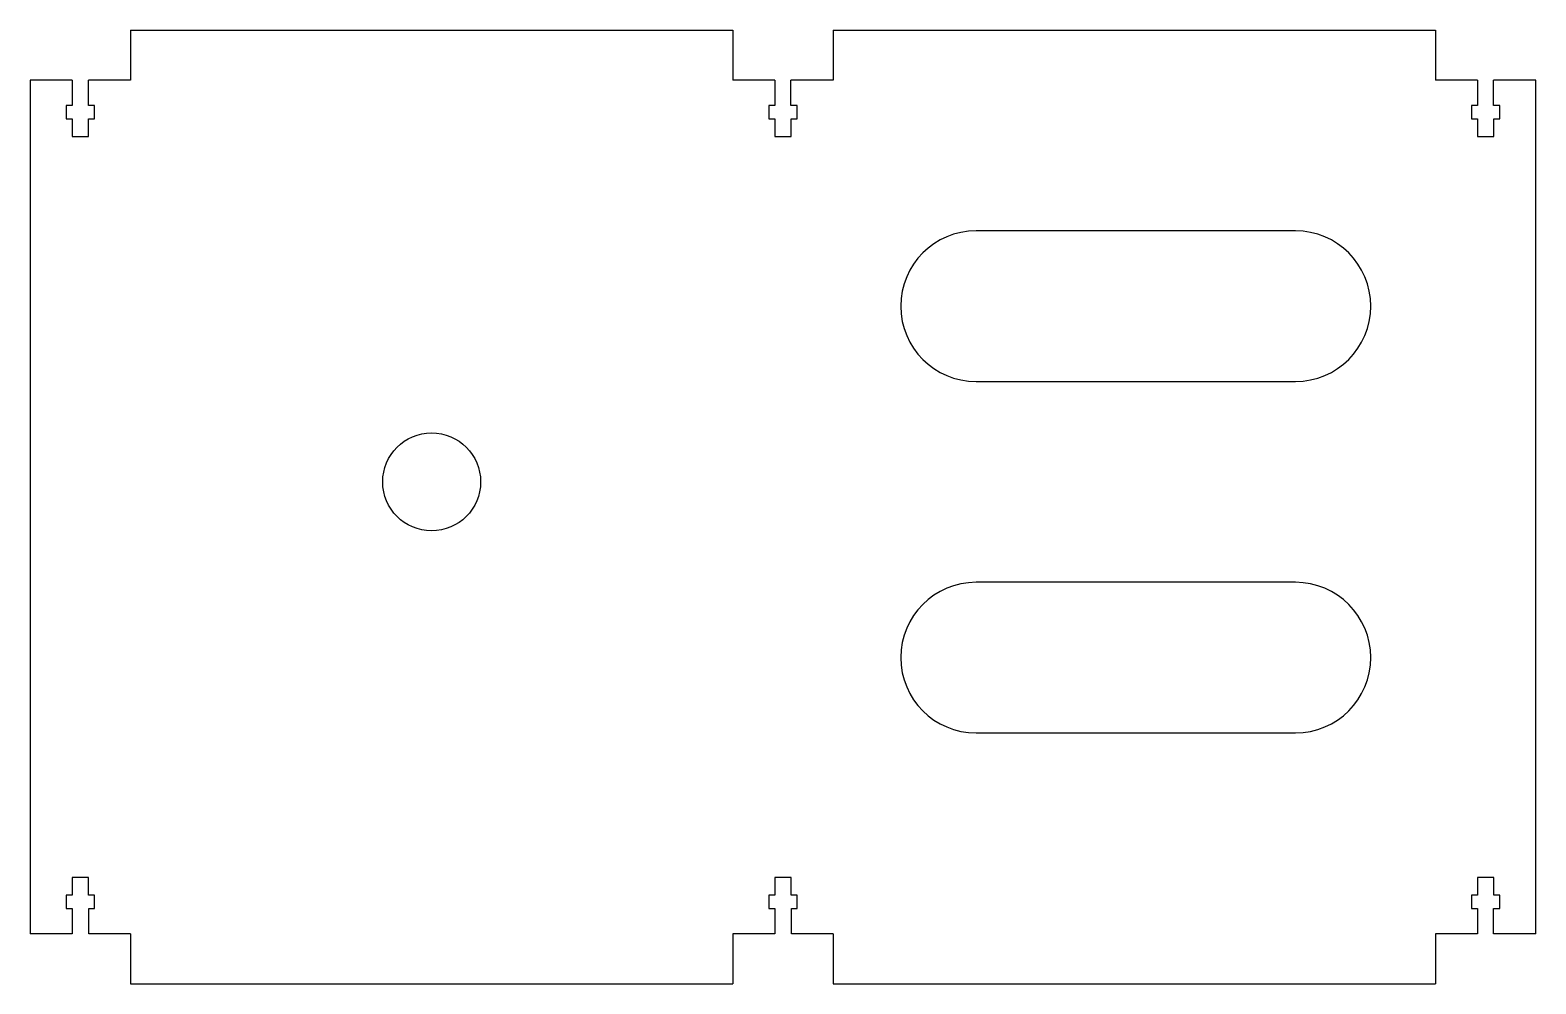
# Model space of a CAD drawing. Header units: millimetres. Extents: x -150 to 150, y -90 to 100.
import ezdxf

# ---------------------------------------------------------------- set-up
doc = ezdxf.new("R2010")
doc.units = ezdxf.units.MM

msp = doc.modelspace()

# ---------------------------------------------------------------- linework, layer by layer
at = {"color": 7, "linetype": 'Continuous', "lineweight": 25}
for p, q in [((-130, 100), (-10, 100)), ((-130, 100), (-130, 90)), ((-10, 100), (-10, 90)), ((10, 100), (130, 100)), ((10, 100), (10, 90)), ((130, 100), (130, 90)), ((-141.6, 90), (-150, 90)), ((-150, 90), (-150, -80)), ((-141.6, 90), (-141.6, 85)), ((-130, 90), (-138.4, 90)), ((-138.4, 85), (-138.4, 90)), ((-1.6, 90), (-10, 90)), ((-1.6, 90), (-1.6, 85)), ((10, 90), (1.57, 90)), ((1.57, 85), (1.57, 90)), ((138.4, 90), (130, 90)), ((138.4, 90), (138.4, 85)), ((150, 90), (141.56, 90)), ((141.56, 85), (141.56, 90)), ((150, -80), (150, 90)), ((-142.8, 85), (-142.8, 82.3)), ((-141.6, 85), (-142.8, 85)), ((-137.2, 85), (-138.4, 85)), ((-137.2, 82.3), (-137.2, 85)), ((-2.8, 85), (-2.8, 82.3)), ((-1.6, 85), (-2.8, 85)), ((2.8, 85), (1.57, 85)), ((2.8, 82.3), (2.8, 85)), ((137.2, 85), (137.2, 82.3)), ((138.4, 85), (137.2, 85)), ((142.8, 85), (141.56, 85)), ((142.8, 82.3), (142.8, 85)), ((-142.8, 82.3), (-141.6, 82.3)), ((-141.6, 82.3), (-141.6, 78.8)), ((-138.4, 82.3), (-137.2, 82.3)), ((-138.4, 78.8), (-138.4, 82.3)), ((-2.8, 82.3), (-1.6, 82.3)), ((-1.6, 82.3), (-1.6, 78.8)), ((1.6, 82.3), (2.8, 82.3)), ((1.6, 78.8), (1.6, 82.3)), ((137.2, 82.3), (138.4, 82.3)), ((138.4, 82.3), (138.4, 78.8)), ((141.6, 82.3), (142.8, 82.3)), ((141.6, 78.8), (141.6, 82.3)), ((-141.6, 78.8), (-138.4, 78.8)), ((-1.6, 78.8), (1.6, 78.8)), ((138.4, 78.8), (141.6, 78.8)), ((102.1, 60), (38.46, 60)), ((38.46, 30), (102.1, 30)), ((102.1, -10), (38.46, -10)), ((38.46, -40), (102.1, -40)), ((-141.6, -68.8), (-141.6, -72.3)), ((-138.4, -68.8), (-141.6, -68.8)), ((-138.4, -72.3), (-138.4, -68.8)), ((-1.6, -68.8), (-1.6, -72.3)), ((1.6, -68.8), (-1.6, -68.8)), ((1.6, -72.3), (1.6, -68.8)), ((138.4, -68.8), (138.4, -72.3)), ((141.6, -68.8), (138.4, -68.8)), ((141.6, -72.3), (141.6, -68.8)), ((-142.8, -72.3), (-142.8, -75)), ((-141.6, -72.3), (-142.8, -72.3)), ((-142.8, -75), (-141.6, -75)), ((-141.6, -75), (-141.6, -80)), ((-137.2, -72.3), (-138.4, -72.3)), ((-138.31, -75), (-137.2, -75)), ((-138.31, -80), (-138.31, -75)), ((-137.2, -75), (-137.2, -72.3)), ((-2.8, -72.3), (-2.8, -75)), ((-1.6, -72.3), (-2.8, -72.3)), ((-2.8, -75), (-1.6, -75)), ((-1.6, -75), (-1.6, -80)), ((2.8, -72.3), (1.6, -72.3)), ((1.68, -75), (2.8, -75)), ((1.68, -80), (1.68, -75)), ((2.8, -75), (2.8, -72.3)), ((137.2, -72.3), (137.2, -75)), ((138.4, -72.3), (137.2, -72.3)), ((137.2, -75), (138.4, -75)), ((138.4, -75), (138.4, -80)), ((141.56, -75), (142.8, -75)), ((141.56, -80), (141.56, -75)), ((142.8, -72.3), (141.6, -72.3)), ((142.8, -75), (142.8, -72.3)), ((-141.6, -80), (-150, -80)), ((-130, -80), (-138.31, -80)), ((-130, -80), (-130, -90)), ((-10, -80), (-10, -90)), ((-1.6, -80), (-10, -80)), ((10, -80), (1.68, -80)), ((10, -80), (10, -90)), ((130, -80), (130, -90)), ((138.4, -80), (130, -80)), ((150, -80), (141.56, -80)), ((-130, -90), (-10, -90)), ((10, -90), (130, -90))]:
    msp.add_line(p, q, dxfattribs=at)
msp.add_circle((-70, 10), 9.75, dxfattribs=at)
for centre, start, end in [((38.46, 45), 90, 270), ((102.1, 45), 270, 90), ((38.46, -25), 90, 270), ((102.1, -25), 270, 90)]:
    msp.add_arc(centre, 15, start, end, dxfattribs=at)

doc.saveas('drawing.dxf')
